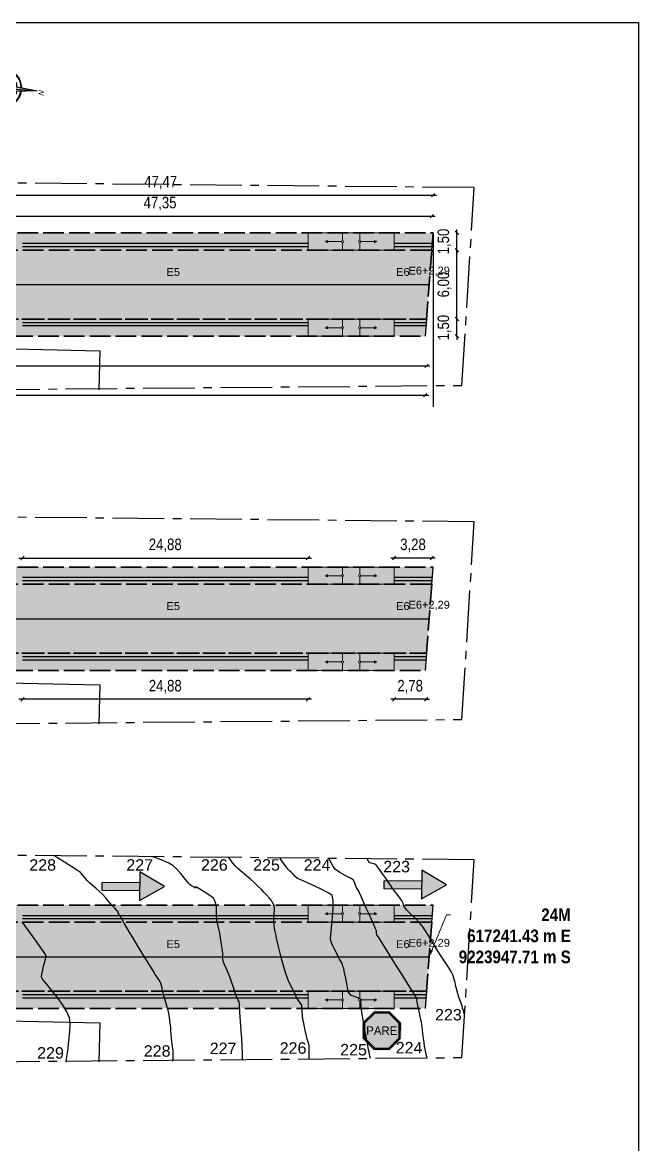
# Model space of a CAD drawing. Header units: feet. Extents: x 203667 to 205527, y 9204857 to 9205156.
# Drawn here: x 205208.8 to 205262.5, y 9205004.1 to 9205101.8 of the extents above; entities that cross this region are included whole.
import ezdxf
from ezdxf import colors
from ezdxf.entities.mleader import LeaderData, LeaderLine
from ezdxf.math import Vec2, Vec3

# ---------------------------------------------------------------- set-up
doc = ezdxf.new("R2010")
doc.units = ezdxf.units.FT
doc.header["$LTSCALE"] = 0.3
doc.header["$MEASUREMENT"] = 0
for name, pattern in [('ACAD_ISO02W100', [15, 12, -3]), ('CENTER2', [1.125, 0.75, -0.125, 0.125, -0.125]), ('CONTINUO', [0])]:
    doc.linetypes.add(name, pattern=pattern)
for name, color, linetype in [('_EIXO PROJETADO', 2, 'Continuous'), ('C-ROAD-CNTR-N', 92, 'Continuous'), ('C1-HM-CURVA_INTERMEDIARIA', 3, 'Continuous'), ('C1-HM-CURVA_MESTRA', 5, 'Continuous'), ('Calçada Projetada', 20, 'Continuous'), ('cotas1', 7, 'Continuous'), ('Edificação Existente', 1, 'Continuous'), ('Estacas', 7, 'CONTINUO'), ('F-HZ-ESTACA', 98, 'Continuous'), ('NORTE', 7, 'Continuous'), ('Pavimento projetado', 51, 'Continuous'), ('SINALIZACAO', 1, 'Continuous'), ('TEXTOS', 7, 'Continuous')]:
    doc.layers.add(name, color=color, linetype=linetype)
for name, color, linetype, lineweight in [('Alvenaria de 1 Vez', 6, 'ACAD_ISO02W100', 35), ('Cotas Acessibilidade', 5, 'Continuous', 25), ('Cotas Calçadas', 7, 'Continuous', 25), ('MEIO FIO PROJETADO', 7, 'ACAD_ISO02W100', 35), ('PENA015', 1, 'Continuous', 15)]:
    doc.layers.add(name, color=color, linetype=linetype, lineweight=lineweight)
doc.styles.add('Arial', font='arial.ttf')
doc.styles.add('COTAS', font='ariblk.ttf', dxfattribs={"width": 0.75})
doc.styles.add('SUPERFRENCH', font='SUF_____.pfb', dxfattribs={"oblique": 15, "height": 2})
doc.styles.add('TARCISIO', font='swissci.ttf')
doc.dimstyles.new('Cota Alvenaria', dxfattribs={"dimtxt": 1, "dimasz": 0.3, "dimexe": 1, "dimexo": 1, "dimgap": 0.5, "dimtad": 1, "dimzin": 4, "dimtxsty": 'TARCISIO', "dimblk": 'OBLIQUE', "dimcen": -2, "dimdle": 0.3, "dimse1": 1, "dimse2": 1, "dimclrd": 256, "dimclre": 256, "dimclrt": 6, "dimadec": 0, "dimazin": 0, "dimtfac": 1, "dimtix": 1, "dimtmove": 0, "dimatfit": 3, "dimldrblk": 'DOT', "dimfxl": 1, "dimlwd": -1, "dimlwe": -1, "dimarcsym": 0})
doc.dimstyles.new('Cota Calçadas', dxfattribs={"dimtxt": 1, "dimasz": 0.3, "dimexe": 1, "dimexo": 1, "dimgap": 0.5, "dimtad": 1, "dimzin": 4, "dimtxsty": 'TARCISIO', "dimblk": 'OBLIQUE', "dimcen": -2, "dimdle": 0.3, "dimse1": 1, "dimse2": 1, "dimclrd": 256, "dimclre": 256, "dimclrt": 256, "dimadec": 0, "dimazin": 0, "dimtfac": 1, "dimtix": 1, "dimtmove": 0, "dimatfit": 3, "dimldrblk": 'DOT', "dimfxl": 1, "dimlwd": -1, "dimlwe": -1, "dimarcsym": 0})
doc.dimstyles.new('Cota Piso Tatil', dxfattribs={"dimtxt": 1, "dimasz": 0.3, "dimexe": 1, "dimexo": 1, "dimgap": 0.5, "dimtad": 1, "dimzin": 4, "dimtxsty": 'TARCISIO', "dimblk": 'OBLIQUE', "dimcen": -2, "dimdle": 0.3, "dimse1": 1, "dimse2": 1, "dimclrd": 256, "dimclre": 256, "dimclrt": 5, "dimadec": 0, "dimazin": 0, "dimtfac": 1, "dimtix": 1, "dimtmove": 0, "dimatfit": 3, "dimldrblk": 'DOT', "dimfxl": 1, "dimlwd": -1, "dimlwe": -1, "dimarcsym": 0})

# ---------------------------------------------------------------- blocks, each defined once
blk = doc.blocks.new('r150')
at = {"linetype": 'Continuous'}
h = blk.add_hatch(color=4, dxfattribs=at)
h.dxf.hatch_style = 1
edge = h.paths.add_edge_path()
edge.add_arc((0, 0.907), 0.1, 180, 270, ccw=False)
edge.add_line((-0.1, 0.907), (-1.3, 0.907))
edge.add_line((-1.3, 0.907), (-1.3, 0.807))
edge.add_line((-1.3, 0.807), (-1.5, 0.907))
edge.add_line((-1.5, 0.907), (-1.3, 1.007))
edge.add_line((-1.3, 1.007), (-1.3, 0.907))
edge.add_line((-1.3, 0.907), (-0.1, 0.907))
edge.add_arc((0, 0.907), 0.1, 90, 180, ccw=False)
edge.add_line((0, 1.007), (0, 1.65))
edge.add_line((0, 1.65), (-3, 1.65))
edge.add_line((-3, 1.65), (-3, 0.15))
edge.add_line((-3, 0.15), (0, 0.15))
edge.add_line((0, 0.15), (0, 0.807))
edge = h.paths.add_edge_path()
edge.add_arc((1.5, 0.907), 0.1, 180, 270, ccw=False)
edge.add_arc((1.5, 0.907), 0.1, 90, 180, ccw=False)
edge.add_line((1.5, 1.007), (1.5, 1.65))
edge.add_line((1.5, 1.65), (0, 1.65))
edge.add_line((0, 1.65), (0, 1.007))
edge.add_arc((0, 0.907), 0.1, 0, 90, ccw=False)
edge.add_arc((0, 0.907), 0.1, -90, 0, ccw=False)
edge.add_line((0, 0.807), (0, 0.15))
edge.add_line((0, 0.15), (1.5, 0.15))
edge.add_line((1.5, 0.15), (1.5, 0.807))
edge = h.paths.add_edge_path()
edge.add_line((4.5, 1.65), (1.5, 1.65))
edge.add_line((1.5, 1.65), (1.5, 1.007))
edge.add_arc((1.5, 0.907), 0.1, 0, 90, ccw=False)
edge.add_line((1.6, 0.907), (2.8, 0.907))
edge.add_line((2.8, 0.907), (2.8, 1.007))
edge.add_line((2.8, 1.007), (3, 0.907))
edge.add_line((3, 0.907), (2.8, 0.807))
edge.add_line((2.8, 0.807), (2.8, 0.907))
edge.add_line((2.8, 0.907), (1.6, 0.907))
edge.add_arc((1.5, 0.907), 0.1, -90, 0, ccw=False)
edge.add_line((1.5, 0.807), (1.5, 0.15))
edge.add_line((1.5, 0.15), (4.5, 0.15))
edge.add_line((4.5, 0.15), (4.5, 1.65))
at = {"layer": 'PENA015', "color": 7}
for points in [[(-3, 0.15), (-3, 1.65)], [(-3, 1.65), (4.5, 1.65)], [(-1.3, 1.007), (-1.5, 0.907), (-1.3, 0.807)], [(-1.3, 0.807), (-1.3, 1.007)], [(0, 1.007), (0, 1.65)], [(1.5, 1.007), (1.5, 1.65)], [(2.8, 0.807), (2.8, 1.007)], [(2.8, 1.007), (3, 0.907), (2.8, 0.807)], [(4.5, 0.15), (4.5, 1.65)], [(-3, 0.15), (4.5, 0.15)], [(-1.5, 0.907), (-0.1, 0.907)], [(0, 0.15), (0, 0.807)], [(1.5, 0.807), (1.5, 0.15)], [(1.6, 0.907), (3, 0.907)]]:
    blk.add_lwpolyline(points, dxfattribs=at)
for centre in [(0, 0.907), (1.5, 0.907)]:
    blk.add_circle(centre, 0.1, dxfattribs=at)
blk = doc.blocks.new('*U61')
at = {"layer": 'NORTE', "color": 252, "linetype": 'Continuous'}
for points in [[(2.264, 2.249), (1.127, 1.112), (1.322, 1.078)], [(0.236, 2.003), (0.962, 1.141), (1.127, 1.112)], [(1.156, 0.948), (1.127, 1.112), (0.244, 0.23)], [(1.127, 1.112), (1.156, 0.948), (2.018, 0.221)]]:
    blk.add_solid(points, dxfattribs=at)
blk = doc.blocks.new('*U62')
at = {"layer": 'NORTE', "color": 252, "linetype": 'Continuous'}
for points in [[(1.022, 1.704), (1.034, 1.355), (1.092, 1.308)], [(0.535, 1.216), (0.922, 1.09), (0.962, 1.141)], [(1.322, 1.078), (1.37, 1.019), (1.718, 1.008)], [(1.156, 0.948), (1.104, 0.907), (1.231, 0.521)]]:
    blk.add_solid(points, dxfattribs=at)
blk = doc.blocks.new('*U63')
at = {"layer": 'NORTE', "linetype": 'Continuous'}
for points in [[(1.494, 1.556), (2.264, 2.249), (1.092, 1.308)], [(1.494, 1.556), (1.127, 1.112), (2.264, 2.249)], [(1.494, 1.556), (1.092, 1.308), (1.127, 1.112)]]:
    blk.add_solid(points, dxfattribs=at)
blk = doc.blocks.new('*U64')
at = {"layer": 'NORTE', "linetype": 'Continuous'}
for points in [[(0.236, 2.003), (1.034, 1.352), (1.034, 1.355)], [(0.236, 2.003), (1.127, 1.112), (1.034, 1.352)], [(1.022, 1.704), (1.092, 1.308), (1.14, 1.346)], [(1.127, 1.112), (0.962, 1.141), (0.244, 0.23)], [(0.535, 1.216), (0.958, 1.142), (0.905, 1.204)], [(1.034, 1.352), (1.127, 1.112), (1.092, 1.308)], [(1.127, 1.112), (1.366, 1.019), (1.322, 1.078)], [(1.127, 1.112), (2.018, 0.221), (1.366, 1.019)], [(1.36, 1.125), (1.322, 1.078), (1.718, 1.008)], [(1.156, 0.943), (1.231, 0.521), (1.219, 0.891)], [(1.366, 1.019), (2.018, 0.221), (1.37, 1.019)]]:
    blk.add_solid(points, dxfattribs=at)
blk = doc.blocks.new('norte01')
at = {"layer": 'NORTE'}
for p, q in [((-0.098, 0.141), (0, 1.26)), ((0, 1.26), (0.114, 0.163)), ((-1.248, 0), (-0.096, 0.137)), ((0, 0), (-1.248, 0)), ((0.114, 0.163), (1.608, 0)), ((-0.098, -0.141), (0, 0)), ((0, -1.26), (-0.098, -0.141)), ((0.114, -0.163), (0, -1.26)), ((1.608, 0), (0.114, -0.163))]:
    blk.add_line(p, q, dxfattribs=at)
for points in [[(0, 1.26), (0, 0), (-0.096, 0.137)], [(-0.161, 0.129), (-0.096, 0.137), (-0.345, 0.492)], [(0.114, 0.163), (0.345, 0.492), (0.104, 0.235)], [(-0.161, -0.129), (-0.096, -0.137), (-0.345, -0.492)], [(0, -1.26), (0, 0), (-0.096, -0.137)], [(0, 0), (1.608, 0), (0.114, -0.163)], [(0.114, -0.163), (0.345, -0.492), (0.104, -0.235)]]:
    blk.add_lwpolyline(points, close=True, dxfattribs=at)
for points in [[(0, 1.26), (0, 0)], [(-1.248, 0), (1.608, 0)], [(-1.248, 0), (1.608, 0)], [(-1.248, 0), (-0.096, -0.137)], [(0, 0), (-0.345, 0.492)], [(-0.345, 0.492), (-0.161, 0.129)], [(-0.345, 0.492), (-0.089, 0.219)], [(0, 0), (0.345, 0.492)], [(0.345, 0.492), (0.104, 0.235)], [(0.345, 0.492), (0.174, 0.156)], [(0, 0), (-0.345, -0.492)], [(-0.345, -0.492), (-0.161, -0.129)], [(-0.345, -0.492), (-0.091, -0.222)], [(0, -1.26), (0, 0)], [(0, 0), (0.345, -0.492)], [(0.345, -0.492), (0.104, -0.235)], [(0.345, -0.492), (0.174, -0.156)]]:
    blk.add_lwpolyline(points, dxfattribs=at)
for radius, start, end in [(0.9, 92.0213, 177.3619), (0.871, 92.2575, 177.0455), (0.697, 94.0924, 174.5827), (0.668, 94.4924, 174.0444), (0.9, 4.9431, 87.6111), (0.871, 5.3202, 87.3318), (0.697, 8.261, 85.1591), (0.668, 8.9053, 84.6848), (0.9, 182.6381, 267.9787), (0.871, 182.9545, 267.7425), (0.697, 185.4173, 265.9076), (0.668, 185.9556, 265.5076), (0.9, 272.3889, 355.0569), (0.871, 272.6682, 354.6798), (0.697, 274.8409, 351.739), (0.668, 275.3152, 351.0947)]:
    blk.add_arc((0, 0), radius, start, end, dxfattribs=at)
at = {"layer": 'NORTE', "color": 254, "linetype": 'Continuous', "rotation": 314.9999999999994}
for name in ['*U61', '*U62']:
    blk.add_blockref(name, (-1.583, 0.01), dxfattribs=at)
at = {"layer": 'NORTE', "linetype": 'Continuous', "rotation": 314.9999999999994}
for name in ['*U64', '*U63']:
    blk.add_blockref(name, (-1.583, 0.01), dxfattribs=at)
at = {"layer": 'NORTE', "style": 'SUPERFRENCH', "oblique": 15}
for s, height, rotation, p in [('O', 0.192, 270, (-0.046, 1.457)), ('SO', 0.12, 225, (-0.459, 0.718)), ('NO', 0.12, 315, (0.361, 0.651)), ('S', 0.192, 270, (-1.445, 0.065)), ('N', 0.24, 270, (1.68, 0.072)), ('NE', 0.12, 225, (0.536, -0.47)), ('SE', 0.12, 315, (-0.588, -0.585)), ('E', 0.192, 270, (-0.055, -1.291))]:
    blk.add_text(s, height=height, rotation=rotation, dxfattribs=at).set_placement(p)
blk = doc.blocks.new('_Oblique')
at = {"layer": 'cotas1', "color": 0, "lineweight": -2}
blk.add_line((-0.5, -0.5), (0.5, 0.5), dxfattribs=at)
blk = doc.blocks.new('*D437')
at = {"layer": 'Cotas Calçadas', "transparency": 16777216}
for p, q in [((205246.68, 9205075.968), (205246.68, 9205076.268)), ((205246.68, 9205074.468), (205246.68, 9205075.968)), ((205246.68, 9205074.468), (205246.68, 9205074.168))]:
    blk.add_line(p, q, dxfattribs=at)
at = {"layer": 'Defpoints', "color": 0, "transparency": 16777216}
for p in [(205243.915, 9205075.968), (205246.68, 9205075.968), (205243.915, 9205074.468)]:
    blk.add_point(p, dxfattribs=at)
at = {"layer": 'Cotas Calçadas', "transparency": 16777216, "xscale": 0.3, "yscale": 0.3, "zscale": 0.3}
for p, rotation in [((205246.68, 9205075.968), 270), ((205246.68, 9205074.468), 90)]:
    blk.add_blockref('_Oblique', p, dxfattribs=dict(at, rotation=rotation))
at = {"layer": 'Cotas Calçadas', "transparency": 16777216, "insert": (205245.585, 9205075.218), "char_height": 1, "attachment_point": 5, "rotation": 90, "style": 'TARCISIO'}
blk.add_mtext('1,50', dxfattribs=at)
blk = doc.blocks.new('_Dot')
at = {"color": 0, "linetype": 'ByBlock', "lineweight": -2}
blk.add_line((-0.5, 0), (-1, 0), dxfattribs=at)
at = {"color": 0, "linetype": 'ByBlock', "const_width": 0.5}
blk.add_lwpolyline([(-0.25, 0, 1), (0.25, 0, 1)], format="xyb", close=True, dxfattribs=at)
blk = doc.blocks.new('*D438')
at = {"layer": 'Cotas Calçadas', "transparency": 16777216}
blk.add_line((205246.68, 9205075.668), (205246.68, 9205082.268), dxfattribs=at)
at = {"layer": 'Defpoints', "color": 0, "transparency": 16777216}
for p in [(205244.03, 9205081.968), (205246.68, 9205081.968), (205244.03, 9205075.968)]:
    blk.add_point(p, dxfattribs=at)
at = {"layer": 'Cotas Calçadas', "transparency": 16777216, "xscale": 0.3, "yscale": 0.3, "zscale": 0.3}
for p, rotation in [((205246.68, 9205081.968), 90), ((205246.68, 9205075.968), 270)]:
    blk.add_blockref('_Oblique', p, dxfattribs=dict(at, rotation=rotation))
at = {"layer": 'Cotas Calçadas', "transparency": 16777216, "insert": (205245.585, 9205078.968), "char_height": 1, "attachment_point": 5, "rotation": 90, "style": 'TARCISIO'}
blk.add_mtext('6,00', dxfattribs=at)
blk = doc.blocks.new('*D439')
at = {"layer": 'Cotas Calçadas', "transparency": 16777216}
for p, q in [((205246.68, 9205083.468), (205246.68, 9205083.768)), ((205246.68, 9205081.968), (205246.68, 9205083.468)), ((205246.68, 9205081.968), (205246.68, 9205081.668))]:
    blk.add_line(p, q, dxfattribs=at)
at = {"layer": 'Defpoints', "color": 0, "transparency": 16777216}
for p in [(205244.491, 9205083.468), (205246.68, 9205083.468), (205244.491, 9205081.968)]:
    blk.add_point(p, dxfattribs=at)
at = {"layer": 'Cotas Calçadas', "transparency": 16777216, "xscale": 0.3, "yscale": 0.3, "zscale": 0.3}
for p, rotation in [((205246.68, 9205083.468), 270), ((205246.68, 9205081.968), 90)]:
    blk.add_blockref('_Oblique', p, dxfattribs=dict(at, rotation=rotation))
at = {"layer": 'Cotas Calçadas', "transparency": 16777216, "insert": (205245.585, 9205082.718), "char_height": 1, "attachment_point": 5, "rotation": 90, "style": 'TARCISIO'}
blk.add_mtext('1,50', dxfattribs=at)
blk = doc.blocks.new('*D230')
at = {"layer": 'Cotas Calçadas', "transparency": 16777216}
blk.add_line((205196.839, 9205084.922), (205244.791, 9205084.922), dxfattribs=at)
at = {"layer": 'Defpoints', "color": 0, "transparency": 16777216}
for p in [(205244.491, 9205084.922), (205197.139, 9205081.968), (205244.491, 9205081.968)]:
    blk.add_point(p, dxfattribs=at)
at = {"layer": 'Cotas Calçadas', "transparency": 16777216, "xscale": 0.3, "yscale": 0.3, "zscale": 0.3, "rotation": 180}
blk.add_blockref('_Oblique', (205197.139, 9205084.922), dxfattribs=at)
at = {"layer": 'Cotas Calçadas', "transparency": 16777216, "xscale": 0.3, "yscale": 0.3, "zscale": 0.3}
blk.add_blockref('_Oblique', (205244.491, 9205084.922), dxfattribs=at)
at = {"layer": 'Cotas Calçadas', "transparency": 16777216, "insert": (205220.815, 9205086.017), "char_height": 1, "attachment_point": 5, "style": 'TARCISIO'}
blk.add_mtext('47,35', dxfattribs=at)
blk = doc.blocks.new('*D232')
at = {"layer": 'Cotas Calçadas', "transparency": 16777216}
blk.add_line((205151.442, 9205071.886), (205244.33, 9205071.886), dxfattribs=at)
at = {"layer": 'Defpoints', "color": 0, "transparency": 16777216}
for p in [(205151.742, 9205075.968), (205244.03, 9205075.968), (205244.03, 9205071.886)]:
    blk.add_point(p, dxfattribs=at)
at = {"layer": 'Cotas Calçadas', "transparency": 16777216, "xscale": 0.3, "yscale": 0.3, "zscale": 0.3, "rotation": 180}
blk.add_blockref('_Oblique', (205151.742, 9205071.886), dxfattribs=at)
at = {"layer": 'Cotas Calçadas', "transparency": 16777216, "xscale": 0.3, "yscale": 0.3, "zscale": 0.3}
blk.add_blockref('_Oblique', (205244.03, 9205071.886), dxfattribs=at)
at = {"layer": 'Cotas Calçadas', "transparency": 16777216, "insert": (205197.886, 9205072.982), "char_height": 1, "attachment_point": 5, "style": 'TARCISIO'}
blk.add_mtext('92,29', dxfattribs=at)
blk = doc.blocks.new('*D452')
at = {"layer": 'Cotas Calçadas', "transparency": 16777216}
blk.add_line((205151.399, 9205069.337), (205244.215, 9205069.337), dxfattribs=at)
at = {"layer": 'Defpoints', "color": 0, "transparency": 16777216}
for p in [(205151.699, 9205074.468), (205243.915, 9205074.468), (205243.915, 9205069.337)]:
    blk.add_point(p, dxfattribs=at)
at = {"layer": 'Cotas Calçadas', "transparency": 16777216, "xscale": 0.3, "yscale": 0.3, "zscale": 0.3, "rotation": 180}
blk.add_blockref('_Oblique', (205151.699, 9205069.337), dxfattribs=at)
at = {"layer": 'Cotas Calçadas', "transparency": 16777216, "xscale": 0.3, "yscale": 0.3, "zscale": 0.3}
blk.add_blockref('_Oblique', (205243.915, 9205069.337), dxfattribs=at)
at = {"layer": 'Cotas Calçadas', "color": 6, "transparency": 16777216, "insert": (205197.807, 9205070.433), "char_height": 1, "attachment_point": 5, "style": 'TARCISIO'}
blk.add_mtext('92,22', dxfattribs=at)
blk = doc.blocks.new('*D233')
at = {"layer": 'Cotas Calçadas', "transparency": 16777216}
blk.add_line((205196.839, 9205086.747), (205244.906, 9205086.747), dxfattribs=at)
at = {"layer": 'Defpoints', "color": 0, "transparency": 16777216}
for p in [(205244.606, 9205086.747), (205197.139, 9205083.468), (205244.606, 9205083.468)]:
    blk.add_point(p, dxfattribs=at)
at = {"layer": 'Cotas Calçadas', "transparency": 16777216, "xscale": 0.3, "yscale": 0.3, "zscale": 0.3, "rotation": 180}
blk.add_blockref('_Oblique', (205197.139, 9205086.747), dxfattribs=at)
at = {"layer": 'Cotas Calçadas', "transparency": 16777216, "xscale": 0.3, "yscale": 0.3, "zscale": 0.3}
blk.add_blockref('_Oblique', (205244.606, 9205086.747), dxfattribs=at)
at = {"layer": 'Cotas Calçadas', "color": 6, "transparency": 16777216, "insert": (205220.873, 9205087.842), "char_height": 1, "attachment_point": 5, "style": 'TARCISIO'}
blk.add_mtext('47,47', dxfattribs=at)
blk = doc.blocks.new('*D236')
at = {"layer": 'Cotas Acessibilidade', "transparency": 16777216}
blk.add_line((205208.529, 9205055.16), (205234.008, 9205055.16), dxfattribs=at)
at = {"layer": 'Defpoints', "color": 0, "transparency": 16777216}
for p in [(205233.708, 9205055.16), (205208.829, 9205053.2, 0), (205233.708, 9205053.2, 0)]:
    blk.add_point(p, dxfattribs=at)
at = {"layer": 'Cotas Acessibilidade', "transparency": 16777216, "xscale": 0.3, "yscale": 0.3, "zscale": 0.3, "rotation": 180}
blk.add_blockref('_Oblique', (205208.829, 9205055.16), dxfattribs=at)
at = {"layer": 'Cotas Acessibilidade', "transparency": 16777216, "xscale": 0.3, "yscale": 0.3, "zscale": 0.3}
blk.add_blockref('_Oblique', (205233.708, 9205055.16), dxfattribs=at)
at = {"layer": 'Cotas Acessibilidade', "color": 5, "transparency": 16777216, "insert": (205221.269, 9205056.256), "char_height": 1, "attachment_point": 5, "style": 'TARCISIO'}
blk.add_mtext('24,88', dxfattribs=at)
blk = doc.blocks.new('*D454')
at = {"layer": 'Cotas Acessibilidade', "transparency": 16777216}
blk.add_line((205244.791, 9205055.16), (205240.908, 9205055.16), dxfattribs=at)
at = {"layer": 'Defpoints', "color": 0, "transparency": 16777216}
for p in [(205241.208, 9205055.16), (205241.208, 9205053.2, 0), (205244.491, 9205053.2, 0)]:
    blk.add_point(p, dxfattribs=at)
at = {"layer": 'Cotas Acessibilidade', "transparency": 16777216, "xscale": 0.3, "yscale": 0.3, "zscale": 0.3, "rotation": 180}
blk.add_blockref('_Oblique', (205241.208, 9205055.16), dxfattribs=at)
at = {"layer": 'Cotas Acessibilidade', "transparency": 16777216, "xscale": 0.3, "yscale": 0.3, "zscale": 0.3}
blk.add_blockref('_Oblique', (205244.491, 9205055.16), dxfattribs=at)
at = {"layer": 'Cotas Acessibilidade', "color": 5, "transparency": 16777216, "insert": (205242.85, 9205056.256), "char_height": 1, "attachment_point": 5, "style": 'TARCISIO'}
blk.add_mtext('3,28', dxfattribs=at)
blk = doc.blocks.new('*D455')
at = {"layer": 'Cotas Acessibilidade', "transparency": 16777216}
for p, q in [((205241.208, 9205042.857), (205240.908, 9205042.857)), ((205243.992, 9205042.857), (205241.208, 9205042.857)), ((205243.992, 9205042.857), (205244.292, 9205042.857))]:
    blk.add_line(p, q, dxfattribs=at)
at = {"layer": 'Defpoints', "color": 0, "transparency": 16777216}
for p in [(205241.208, 9205046.27, 0), (205243.992, 9205046.27), (205241.208, 9205042.857)]:
    blk.add_point(p, dxfattribs=at)
at = {"layer": 'Cotas Acessibilidade', "transparency": 16777216, "xscale": 0.3, "yscale": 0.3, "zscale": 0.3}
for p, rotation in [((205241.208, 9205042.857), 359.9999998849902), ((205243.992, 9205042.857), 179.9999998849903)]:
    blk.add_blockref('_Oblique', p, dxfattribs=dict(at, rotation=rotation))
at = {"layer": 'Cotas Acessibilidade', "color": 5, "transparency": 16777216, "insert": (205242.6, 9205043.953), "char_height": 1, "attachment_point": 5, "rotation": 360, "style": 'TARCISIO'}
blk.add_mtext('2,78', dxfattribs=at)
blk = doc.blocks.new('*D237')
at = {"layer": 'Cotas Acessibilidade', "transparency": 16777216}
blk.add_line((205234.008, 9205042.857), (205208.529, 9205042.857), dxfattribs=at)
at = {"layer": 'Defpoints', "color": 0, "transparency": 16777216}
for p in [(205208.829, 9205046.27, 0), (205233.708, 9205046.27, 0), (205208.829, 9205042.857)]:
    blk.add_point(p, dxfattribs=at)
at = {"layer": 'Cotas Acessibilidade', "transparency": 16777216, "xscale": 0.3, "yscale": 0.3, "zscale": 0.3}
for p, rotation in [((205208.829, 9205042.857), 180.0000000257378), ((205233.708, 9205042.857), 2.573789181781194e-08)]:
    blk.add_blockref('_Oblique', p, dxfattribs=dict(at, rotation=rotation))
at = {"layer": 'Cotas Acessibilidade', "color": 5, "transparency": 16777216, "insert": (205221.269, 9205043.953), "char_height": 1, "attachment_point": 5, "rotation": 0, "style": 'TARCISIO'}
blk.add_mtext('24,88', dxfattribs=at)
blk = doc.blocks.new('A$C0B4D12F7')
at = {"layer": 'SINALIZACAO'}
h = blk.add_hatch(color=4, dxfattribs=at)
h.dxf.hatch_style = 1
h.paths.add_polyline_path([(3.39, 0), (5.64, 1.3), (3.39, 2.6)])
h = blk.add_hatch(color=4, dxfattribs=at)
h.dxf.hatch_style = 1
h.paths.add_polyline_path([(3.39, 1.59), (0, 1.59), (0, 0.87), (3.39, 0.87)])
at = {"layer": 'SINALIZACAO', "color": 4}
for p, q in [((3.39, 1.59), (0, 1.59)), ((0, 0.87), (0, 1.59)), ((3.39, 0.87), (0, 0.87))]:
    blk.add_line(p, q, dxfattribs=at)
blk.add_lwpolyline([(5.64, 1.3), (3.39, 2.6), (3.39, 0)], close=True, dxfattribs=at)
blk = doc.blocks.new('PARE')
at = {"layer": 'SINALIZACAO'}
h = blk.add_hatch(color=256, dxfattribs=at)
h.dxf.hatch_style = 1
h.paths.add_polyline_path([(0.13, 0.331), (-0.138, 0.331), (-0.327, 0.141), (-0.327, -0.126), (-0.138, -0.316), (0.13, -0.316), (0.319, -0.126), (0.319, 0.141)])
h.paths.add_polyline_path([(-0.13, 0.311), (0.122, 0.311), (0.299, 0.133), (0.299, -0.118), (0.122, -0.296), (-0.13, -0.296), (-0.307, -0.118), (-0.307, 0.133)], flags=16)
h.paths.add_polyline_path([(-0.121, 0.291), (0.113, 0.291), (0.279, 0.125), (0.279, -0.11), (0.113, -0.276), (-0.121, -0.276), (-0.287, -0.11), (-0.287, 0.125)], flags=0)
at = {"layer": 'SINALIZACAO', "true_color": 0xffffff}
h = blk.add_hatch(color=7, dxfattribs=at)
h.dxf.hatch_style = 1
h.paths.add_polyline_path([(-0.307, 0.133), (-0.307, -0.118), (-0.13, -0.296), (0.122, -0.296), (0.299, -0.118), (0.299, 0.133), (0.122, 0.311), (-0.13, 0.311)])
h.paths.add_polyline_path([(-0.121, 0.291), (0.113, 0.291), (0.279, 0.125), (0.279, -0.11), (0.113, -0.276), (-0.121, -0.276), (-0.287, -0.11), (-0.287, 0.125)], flags=16)
at = {"layer": 'SINALIZACAO'}
h = blk.add_hatch(color=256, dxfattribs=at)
h.dxf.hatch_style = 1
h.paths.add_polyline_path([(-0.287, -0.11), (-0.121, -0.276), (0.113, -0.276), (0.279, -0.11), (0.279, 0.125), (0.113, 0.291), (-0.121, 0.291), (-0.287, 0.125)])
at = {"layer": 'SINALIZACAO', "color": 7, "true_color": 0xffffff}
for points in [[(-0.13, 0.311), (-0.307, 0.133), (-0.307, -0.118), (-0.13, -0.296), (0.122, -0.296), (0.299, -0.118), (0.299, 0.133), (0.122, 0.311)], [(-0.121, 0.291), (-0.287, 0.125), (-0.287, -0.11), (-0.121, -0.276), (0.113, -0.276), (0.279, -0.11), (0.279, 0.125), (0.113, 0.291)]]:
    blk.add_lwpolyline(points, close=True, dxfattribs=at)
at = {"layer": 'SINALIZACAO', "color": 7, "true_color": 0xffffff, "insert": (-0.004, 0.008), "char_height": 0.14, "attachment_point": 5}
blk.add_mtext_dynamic_manual_height_columns('\\pxqc;PARE', width=0.56672, gutter_width=0.5, heights=[0.234], dxfattribs=at)

msp = doc.modelspace()

# ---------------------------------------------------------------- hatches: boundary and pattern name
at = {"layer": 'Calçada Projetada'}
h = msp.add_hatch(color=256, dxfattribs=at)
h.dxf.hatch_style = 1
h.paths.add_polyline_path([(205244.491, 9205081.968), (205244.606, 9205083.468), (205197.139, 9205083.468), (205197.076, 9205083.203), (205197.076, 9205081.968)])
h = msp.add_hatch(color=256, dxfattribs=at)
h.dxf.hatch_style = 1
h.paths.add_polyline_path([(205243.915, 9205074.468), (205244.03, 9205075.968), (205151.742, 9205075.968), (205151.742, 9205075.148), (205151.699, 9205074.468)])
h = msp.add_hatch(color=256, dxfattribs=at)
h.dxf.hatch_style = 1
h.paths.add_polyline_path([(205244.491, 9205052.875), (205244.606, 9205054.375), (205197.139, 9205054.375), (205197.076, 9205054.11), (205197.076, 9205052.875)])
h = msp.add_hatch(color=256, dxfattribs=at)
h.dxf.hatch_style = 1
h.paths.add_polyline_path([(205243.915, 9205045.375), (205244.03, 9205046.875), (205151.742, 9205046.875), (205151.742, 9205046.055), (205151.699, 9205045.375)])
h = msp.add_hatch(color=256, dxfattribs=at)
h.dxf.hatch_style = 1
h.paths.add_polyline_path([(205244.491, 9205023.44), (205244.606, 9205024.94), (205197.139, 9205024.94), (205197.076, 9205024.675), (205197.076, 9205023.44)])
h = msp.add_hatch(color=256, dxfattribs=at)
h.dxf.hatch_style = 1
h.paths.add_polyline_path([(205243.915, 9205015.94), (205244.03, 9205017.44), (205151.742, 9205017.44), (205151.742, 9205016.62), (205151.699, 9205015.94)])
at = {"layer": 'Pavimento projetado', "lineweight": 20}
h = msp.add_hatch(color=256, dxfattribs=at)
h.dxf.hatch_style = 1
h.paths.add_polyline_path([(205244.03, 9205075.968), (205244.261, 9205078.968), (205121.968, 9205078.968), (205121.798, 9205077.661, 0.452607), (205123.285, 9205075.968)])
h.paths.add_polyline_path([(205244.261, 9205078.968), (205244.491, 9205081.968), (205130.116, 9205081.968), (205122.358, 9205081.968), (205121.968, 9205078.968)])
h = msp.add_hatch(color=256, dxfattribs=at)
h.dxf.hatch_style = 1
h.paths.add_polyline_path([(205244.03, 9205046.875), (205244.261, 9205049.875), (205121.968, 9205049.875), (205121.798, 9205048.568, 0.452607), (205123.285, 9205046.875)])
h.paths.add_polyline_path([(205244.261, 9205049.875), (205244.491, 9205052.875), (205130.116, 9205052.875), (205122.358, 9205052.875), (205121.968, 9205049.875)])
h = msp.add_hatch(color=256, dxfattribs=at)
h.dxf.hatch_style = 1
h.paths.add_polyline_path([(205244.03, 9205017.44), (205244.261, 9205020.44), (205121.968, 9205020.44), (205121.798, 9205019.133, 0.452607), (205123.285, 9205017.44)])
h.paths.add_polyline_path([(205244.261, 9205020.44), (205244.491, 9205023.44), (205130.116, 9205023.44), (205122.358, 9205023.44), (205121.968, 9205020.44)])

# ---------------------------------------------------------------- linework, layer by layer
at = {"layer": '_EIXO PROJETADO', "linetype": 'CENTER2', "ltscale": 20}
for points in [[(205247.117, 9205070.195), (205248.181, 9205087.409), (205161.733, 9205088.261), (205120.37, 9205089.451), (205118.095, 9205069.049)], [(205247.117, 9205041.102), (205248.181, 9205058.316), (205161.733, 9205059.168), (205120.37, 9205060.358), (205118.095, 9205039.956)], [(205247.117, 9205011.667), (205248.181, 9205028.881), (205161.733, 9205029.733), (205120.37, 9205030.923), (205118.095, 9205010.521)]]:
    msp.add_lwpolyline(points, close=True, dxfattribs=at)
at = {"layer": 'Alvenaria de 1 Vez', "ltscale": 0.5}
for points in [[(205197.139, 9205083.468), (205244.606, 9205083.468)], [(205151.699, 9205074.468), (205243.915, 9205074.468)], [(205197.139, 9205054.375), (205244.606, 9205054.375)], [(205151.699, 9205045.375), (205243.915, 9205045.375)], [(205197.139, 9205024.94), (205244.606, 9205024.94)], [(205151.699, 9205015.94), (205243.915, 9205015.94)]]:
    msp.add_lwpolyline(points, dxfattribs=at)
at = {"layer": 'C-ROAD-CNTR-N', "color": 98, "linetype": 'Continuous', "lineweight": -3, "flags": 128}
for points in [[(205121.968, 9205078.968), (205244.261, 9205078.968)], [(205121.968, 9205078.968), (205244.261, 9205078.968)], [(205121.968, 9205049.875), (205244.261, 9205049.875)], [(205121.968, 9205020.44), (205244.261, 9205020.44)]]:
    msp.add_lwpolyline(points, dxfattribs=at)
at = {"layer": 'C1-HM-CURVA_INTERMEDIARIA', "linetype": 'Continuous', "lineweight": -3, "flags": 128}
for points, elevation in [([(205221.893, 9205011.364), (205221.965, 9205011.463), (205221.971, 9205011.56), (205221.971, 9205011.658), (205221.967, 9205011.783), (205221.96, 9205012.01), (205221.949, 9205012.212), (205221.923, 9205012.454), (205221.881, 9205012.795), (205221.847, 9205013.096), (205221.823, 9205013.367), (205221.793, 9205013.741), (205221.766, 9205014.09), (205221.749, 9205014.289), (205221.725, 9205014.493), (205221.698, 9205014.695), (205221.673, 9205014.872), (205221.626, 9205015.178), (205221.571, 9205015.515), (205221.517, 9205015.79), (205221.445, 9205016.058), (205221.348, 9205016.381), (205221.257, 9205016.668), (205221.207, 9205016.83), (205221.158, 9205017.005), (205221.112, 9205017.179), (205221.063, 9205017.421), (205220.979, 9205017.814), (205220.884, 9205018.14), (205220.745, 9205018.39), (205220.559, 9205018.664), (205220.396, 9205018.905), (205220.208, 9205019.213), (205219.829, 9205019.835), (205219.35, 9205020.624), (205218.858, 9205021.434), (205218.444, 9205022.117), (205218.197, 9205022.527), (205217.991, 9205022.874), (205217.731, 9205023.312), (205217.476, 9205023.745), (205217.279, 9205024.079), (205217.199, 9205024.218), (205217.181, 9205024.288), (205217.162, 9205024.358), (205217.076, 9205024.451), (205216.902, 9205024.631), (205216.749, 9205024.793), (205216.593, 9205024.977), (205216.336, 9205025.285), (205216.048, 9205025.622), (205215.801, 9205025.893), (205215.54, 9205026.133), (205215.214, 9205026.411), (205214.897, 9205026.68), (205214.663, 9205026.89), (205214.479, 9205027.092), (205214.274, 9205027.336), (205214.066, 9205027.576), (205213.874, 9205027.767), (205213.622, 9205027.945), (205213.131, 9205028.267), (205212.488, 9205028.68), (205211.785, 9205029.127), (205211.604, 9205029.242)], 228), ([(205228.008, 9205011.437), (205227.996, 9205012.068), (205227.979, 9205012.565), (205227.97, 9205012.772), (205227.967, 9205012.901), (205227.964, 9205013.002), (205227.948, 9205013.064), (205227.931, 9205013.321), (205227.888, 9205013.96), (205227.832, 9205014.792), (205227.775, 9205015.626), (205227.73, 9205016.273), (205227.708, 9205016.542), (205227.645, 9205016.631), (205227.579, 9205016.718), (205227.515, 9205016.901), (205227.373, 9205017.321), (205227.195, 9205017.847), (205227.022, 9205018.348), (205226.898, 9205018.693), (205226.751, 9205019.042), (205226.564, 9205019.459), (205226.398, 9205019.837), (205226.311, 9205020.067), (205226.292, 9205020.265), (205226.291, 9205020.495), (205226.286, 9205020.697), (205226.246, 9205020.996), (205226.17, 9205021.518), (205226.084, 9205022.078), (205226.015, 9205022.492), (205225.945, 9205022.831), (205225.853, 9205023.233), (205225.769, 9205023.612), (205225.723, 9205023.879), (205225.726, 9205024.184), (205225.747, 9205024.532), (205225.742, 9205024.807), (205225.685, 9205025.051), (205225.59, 9205025.323), (205225.473, 9205025.536), (205225.266, 9205025.698), (205224.878, 9205025.954), (205224.44, 9205026.227), (205224.14, 9205026.409), (205223.988, 9205026.5), (205223.937, 9205026.529), (205223.93, 9205026.533), (205223.928, 9205026.529), (205223.924, 9205026.508), (205223.917, 9205026.459), (205223.908, 9205026.418), (205223.788, 9205026.489), (205223.565, 9205026.626), (205223.431, 9205026.711), (205223.356, 9205026.781), (205223.283, 9205026.853), (205223.176, 9205026.992), (205222.924, 9205027.314), (205222.591, 9205027.72), (205222.241, 9205028.111), (205221.939, 9205028.387), (205221.573, 9205028.593), (205221.065, 9205028.816), (205220.532, 9205029.025), (205220.177, 9205029.157)], 227), ([(205233.805, 9205011.507), (205233.806, 9205011.713), (205233.804, 9205012.362), (205233.796, 9205012.677), (205233.734, 9205012.957), (205233.64, 9205013.273), (205233.562, 9205013.552), (205233.491, 9205013.867), (205233.391, 9205014.336), (205233.301, 9205014.768), (205233.258, 9205014.974), (205233.241, 9205015.084), (205233.226, 9205015.194), (205233.218, 9205015.357), (205233.202, 9205015.685), (205233.181, 9205016.023), (205233.157, 9205016.219), (205233.059, 9205016.393), (205232.943, 9205016.554), (205232.826, 9205016.71), (205232.727, 9205016.849), (205232.678, 9205016.986), (205232.632, 9205017.125), (205232.538, 9205017.303), (205232.346, 9205017.661), (205232.132, 9205018.072), (205231.972, 9205018.41), (205231.857, 9205018.715), (205231.738, 9205019.076), (205231.627, 9205019.44), (205231.536, 9205019.754), (205231.435, 9205020.141), (205231.28, 9205020.762), (205231.112, 9205021.454), (205230.969, 9205022.054), (205230.891, 9205022.401), (205230.845, 9205022.642), (205230.798, 9205022.924), (205230.757, 9205023.206), (205230.733, 9205023.45), (205230.739, 9205023.752), (205230.764, 9205024.155), (205230.786, 9205024.535), (205230.782, 9205024.769), (205230.721, 9205024.957), (205230.624, 9205025.166), (205230.523, 9205025.34), (205230.352, 9205025.55), (205230.094, 9205025.832), (205229.861, 9205026.076), (205229.645, 9205026.29), (205229.327, 9205026.598), (205228.983, 9205026.926), (205228.692, 9205027.197), (205228.376, 9205027.47), (205227.978, 9205027.805), (205227.6, 9205028.128), (205227.348, 9205028.366), (205227.163, 9205028.596), (205226.953, 9205028.889), (205226.816, 9205029.092)], 226), ([(205244.071, 9205011.63), (205244.03, 9205011.817), (205243.967, 9205012.102), (205243.906, 9205012.394), (205243.858, 9205012.644), (205243.812, 9205012.967), (205243.743, 9205013.494), (205243.67, 9205014.073), (205243.609, 9205014.554), (205243.579, 9205014.784), (205243.543, 9205014.955), (205243.506, 9205015.125), (205243.447, 9205015.41), (205243.336, 9205015.949), (205243.227, 9205016.475), (205243.177, 9205016.719), (205243.155, 9205016.795), (205243.136, 9205016.861), (205243.123, 9205016.913), (205243.094, 9205016.959), (205243.062, 9205017.009), (205242.99, 9205017.125), (205242.826, 9205017.389), (205242.633, 9205017.698), (205242.477, 9205017.949), (205242.276, 9205018.269), (205241.865, 9205018.921), (205241.331, 9205019.768), (205240.761, 9205020.673), (205240.243, 9205021.499), (205239.863, 9205022.109), (205239.709, 9205022.365), (205239.683, 9205022.525), (205239.661, 9205022.686), (205239.589, 9205022.868), (205239.464, 9205023.159), (205239.35, 9205023.416), (205239.233, 9205023.678), (205239.024, 9205024.143), (205238.783, 9205024.677), (205238.571, 9205025.146), (205238.45, 9205025.417), (205238.33, 9205025.699), (205238.196, 9205026.017), (205238.106, 9205026.214), (205237.995, 9205026.361), (205237.887, 9205026.509), (205237.828, 9205026.684), (205237.746, 9205026.946), (205237.643, 9205027.152), (205237.401, 9205027.299), (205236.953, 9205027.519), (205236.466, 9205027.774), (205236.107, 9205028.028), (205235.896, 9205028.312), (205235.663, 9205028.724), (205235.519, 9205029.006)], 224), ([(205247.347, 9205015.387), (205247.238, 9205015.753), (205247.174, 9205015.969), (205247.124, 9205016.139), (205247.073, 9205016.308), (205246.988, 9205016.553), (205246.854, 9205016.938), (205246.762, 9205017.205), (205246.718, 9205017.352), (205246.671, 9205017.52), (205246.63, 9205017.668), (205246.586, 9205017.865), (205246.513, 9205018.2), (205246.421, 9205018.568), (205246.324, 9205018.863), (205246.162, 9205019.157), (205245.875, 9205019.619), (205245.529, 9205020.155), (205245.193, 9205020.671), (205244.934, 9205021.074), (205244.715, 9205021.436), (205244.465, 9205021.86), (205244.201, 9205022.301), (205243.941, 9205022.712), (205243.705, 9205023.049), (205243.412, 9205023.388), (205243.029, 9205023.79), (205242.637, 9205024.186), (205242.318, 9205024.509), (205242.156, 9205024.689), (205242.066, 9205024.874), (205241.982, 9205025.098), (205241.898, 9205025.287), (205241.767, 9205025.476), (205241.548, 9205025.768), (205241.307, 9205026.085), (205241.108, 9205026.351), (205240.885, 9205026.672), (205240.528, 9205027.192), (205240.132, 9205027.764), (205239.796, 9205028.237), (205239.613, 9205028.465), (205239.436, 9205028.535), (205239.214, 9205028.586), (205239.043, 9205028.66), (205238.886, 9205028.902), (205238.847, 9205028.973)], 223), ([(205212.632, 9205011.253), (205212.675, 9205011.543), (205212.777, 9205012.265), (205212.878, 9205013.084), (205212.952, 9205013.901), (205212.975, 9205014.617), (205212.921, 9205015.13), (205212.695, 9205015.651), (205212.308, 9205016.273), (205211.845, 9205016.916), (205211.394, 9205017.496), (205211.041, 9205017.932), (205210.872, 9205018.142), (205210.74, 9205018.302), (205210.591, 9205018.485), (205210.501, 9205018.654), (205210.517, 9205018.923), (205210.595, 9205019.306), (205210.667, 9205019.627), (205210.751, 9205019.913), (205210.85, 9205020.236), (205210.885, 9205020.484), (205210.804, 9205020.686), (205210.661, 9205020.909), (205210.528, 9205021.1), (205210.385, 9205021.302), (205210.103, 9205021.694), (205209.741, 9205022.193), (205209.363, 9205022.715), (205209.03, 9205023.177), (205208.804, 9205023.497)], 229)]:
    msp.add_lwpolyline(points, dxfattribs=dict(at, elevation=elevation))
at = {"layer": 'C1-HM-CURVA_MESTRA', "linetype": 'Continuous', "lineweight": -3, "elevation": 225, "flags": 128}
msp.add_lwpolyline([(205239.141, 9205011.571), (205239.136, 9205011.593), (205239.1, 9205011.783), (205239.065, 9205011.971), (205239.024, 9205012.154), (205238.983, 9205012.336), (205238.946, 9205012.535), (205238.88, 9205012.894), (205238.809, 9205013.283), (205238.757, 9205013.567), (205238.69, 9205013.913), (205238.614, 9205014.3), (205238.574, 9205014.506), (205238.558, 9205014.619), (205238.543, 9205014.732), (205238.508, 9205014.955), (205238.436, 9205015.408), (205238.365, 9205015.857), (205238.331, 9205016.07), (205238.329, 9205016.166), (205238.328, 9205016.246), (205238.304, 9205016.317), (205238.312, 9205016.482), (205238.322, 9205016.646), (205238.364, 9205016.696), (205238.269, 9205016.763), (205238.134, 9205016.849), (205237.956, 9205016.909), (205237.667, 9205017.003), (205237.474, 9205017.081), (205237.345, 9205017.211), (205237.244, 9205017.364), (205237.185, 9205017.605), (205237.078, 9205018.105), (205236.958, 9205018.69), (205236.858, 9205019.183), (205236.811, 9205019.408), (205236.766, 9205019.544), (205236.727, 9205019.658), (205236.71, 9205019.743), (205236.691, 9205019.828), (205236.614, 9205019.968), (205236.462, 9205020.237), (205236.33, 9205020.479), (205236.204, 9205020.723), (205236.016, 9205021.097), (205235.839, 9205021.456), (205235.746, 9205021.656), (205235.69, 9205021.843), (205235.656, 9205022.034), (205235.679, 9205022.359), (205235.738, 9205022.976), (205235.798, 9205023.575), (205235.825, 9205023.849), (205235.828, 9205023.906), (205235.83, 9205023.964), (205235.858, 9205024.201), (205235.905, 9205024.74), (205235.91, 9205025.342), (205235.816, 9205025.769), (205235.529, 9205025.992), (205234.975, 9205026.284), (205234.29, 9205026.601), (205233.609, 9205026.9), (205233.068, 9205027.134), (205232.802, 9205027.261), (205232.597, 9205027.439), (205232.38, 9205027.657), (205232.244, 9205027.795), (205232.119, 9205027.9), (205231.999, 9205028.009), (205231.826, 9205028.241), (205231.457, 9205028.748), (205231.241, 9205029.048)], dxfattribs=at)
at = {"layer": 'Calçada Projetada'}
for p, q in [((205244.491, 9205081.968), (205244.606, 9205083.468)), ((205244.03, 9205075.968), (205243.915, 9205074.468)), ((205244.491, 9205052.875), (205244.606, 9205054.375)), ((205244.03, 9205046.875), (205243.915, 9205045.375)), ((205244.491, 9205023.44), (205244.606, 9205024.94)), ((205244.03, 9205017.44), (205243.915, 9205015.94))]:
    msp.add_line(p, q, dxfattribs=at)
at = {"layer": 'Cotas Acessibilidade', "color": 5}
for p, q in [((205208.829, 9205082.573, 0), (205233.708, 9205082.573, 0)), ((205241.208, 9205082.573, 0), (205244.491, 9205082.573, 0)), ((205208.829, 9205082.293, 0), (205233.708, 9205082.293, 0)), ((205241.208, 9205082.293, 0), (205244.491, 9205082.293, 0)), ((205233.708, 9205075.643, 0), (205208.829, 9205075.643, 0)), ((205233.708, 9205075.363, 0), (205208.829, 9205075.363, 0)), ((205243.992, 9205075.643), (205241.208, 9205075.643)), ((205243.992, 9205075.363), (205241.208, 9205075.363)), ((205208.829, 9205053.48, 0), (205233.708, 9205053.48, 0)), ((205208.829, 9205053.2, 0), (205233.708, 9205053.2, 0)), ((205241.208, 9205053.48, 0), (205244.491, 9205053.48, 0)), ((205241.208, 9205053.2, 0), (205244.491, 9205053.2, 0)), ((205233.708, 9205046.55, 0), (205208.829, 9205046.55, 0)), ((205243.992, 9205046.55), (205241.208, 9205046.55)), ((205233.708, 9205046.27, 0), (205208.829, 9205046.27, 0)), ((205243.992, 9205046.27), (205241.208, 9205046.27)), ((205208.829, 9205024.045, 0), (205233.708, 9205024.045, 0)), ((205241.208, 9205024.045, 0), (205244.491, 9205024.045, 0)), ((205208.829, 9205023.765, 0), (205233.708, 9205023.765, 0)), ((205241.208, 9205023.765, 0), (205244.491, 9205023.765, 0)), ((205233.708, 9205017.115, 0), (205208.829, 9205017.115, 0)), ((205243.992, 9205017.115), (205241.208, 9205017.115)), ((205233.708, 9205016.835, 0), (205208.829, 9205016.835, 0)), ((205243.992, 9205016.835), (205241.208, 9205016.835))]:
    msp.add_line(p, q, dxfattribs=at)
at = {"layer": 'Cotas Calçadas'}
msp.add_line((205244.606, 9205083.468), (205244.606, 9205068.322), dxfattribs=at)
msp.add_lwpolyline([(205102.545, 9205101.793), (205262.499, 9205101.793), (205262.499, 9204907.33), (205102.545, 9204907.33)], close=True, dxfattribs=at)
at = {"layer": 'Edificação Existente', "color": 1}
for points in [[(205199.317, 9205069.621), (205199.407, 9205073.574), (205215.574, 9205073.208), (205215.498, 9205069.815)], [(205199.317, 9205069.621), (205199.407, 9205073.574), (205215.574, 9205073.208), (205215.498, 9205069.815)], [(205199.317, 9205040.528), (205199.407, 9205044.481), (205215.574, 9205044.115), (205215.498, 9205040.722)], [(205199.317, 9205040.528), (205199.407, 9205044.481), (205215.574, 9205044.115), (205215.498, 9205040.722)], [(205199.317, 9205011.093), (205199.407, 9205015.046), (205215.574, 9205014.68), (205215.498, 9205011.287)], [(205199.317, 9205011.093), (205199.407, 9205015.046), (205215.574, 9205014.68), (205215.498, 9205011.287)]]:
    msp.add_lwpolyline(points, dxfattribs=at)
at = {"layer": 'MEIO FIO PROJETADO', "color": 1, "ltscale": 0.5}
for p, q in [((205244.491, 9205081.968), (205244.03, 9205075.968)), ((205244.491, 9205052.875), (205244.03, 9205046.875)), ((205244.491, 9205023.44), (205244.03, 9205017.44))]:
    msp.add_line(p, q, dxfattribs=at)
at = {"layer": 'MEIO FIO PROJETADO', "ltscale": 0.5}
for points in [[(205123.319, 9205089.366), (205121.798, 9205077.661, 0.452607), (205123.285, 9205075.968), (205244.03, 9205075.968)], [(205129.323, 9205089.002), (205128.628, 9205083.661, 0.452607), (205130.116, 9205081.968), (205244.491, 9205081.968)], [(205123.319, 9205060.274), (205121.798, 9205048.568, 0.452607), (205123.285, 9205046.875), (205244.03, 9205046.875)], [(205129.323, 9205059.909), (205128.628, 9205054.568, 0.452607), (205130.116, 9205052.875), (205244.491, 9205052.875)], [(205123.319, 9205030.838), (205121.798, 9205019.133, 0.452607), (205123.285, 9205017.44), (205244.03, 9205017.44)], [(205129.323, 9205030.474), (205128.628, 9205025.133, 0.452607), (205130.116, 9205023.44), (205244.491, 9205023.44)]]:
    msp.add_lwpolyline(points, format="xyb", dxfattribs=at)
for points in [[(205123.447, 9205075.968), (205244.03, 9205075.968)], [(205123.447, 9205046.875), (205244.03, 9205046.875)], [(205123.447, 9205017.44), (205244.03, 9205017.44)]]:
    msp.add_lwpolyline(points, dxfattribs=at)

# ---------------------------------------------------------------- block references
at = {"color": 0, "xscale": 1.910569547249985, "yscale": 1.910569547249985, "zscale": 1.910569547249985, "rotation": 355.6095796483909}
msp.add_blockref('norte01', (205207.046, 9205096.084), dxfattribs=at)
at = {"layer": 'Estacas', "xscale": 0.9639661851663491, "yscale": 0.9639661851663491, "zscale": 0.9639661851663491, "rotation": 359.3949512521692}
for p in [(205215.767, 9205025.37, 0), (205240.332, 9205025.514, 0)]:
    msp.add_blockref('A$C0B4D12F7', p, dxfattribs=at)
at = {"layer": 'SINALIZACAO', "extrusion": (5.26631e-16, 0.000126738, 1), "rotation": 179.9999999997619}
for p in [(205238.208, 9205083.544, 1166.637), (205238.208, 9205076.044, 1166.636), (205238.208, 9205054.451, 1166.633), (205238.208, 9205046.951, 1166.632), (205238.208, 9205025.016, 1166.629), (205238.208, 9205017.516, 1166.628)]:
    msp.add_blockref('r150', p, dxfattribs=at)
at = {"layer": 'SINALIZACAO', "color": 0, "xscale": 5.326421147977181, "yscale": 5.326421147977181, "zscale": 5.326421147977181, "rotation": 359.5885259408725}
msp.add_blockref('PARE', (205240.152, 9205013.97), dxfattribs=at)

# ---------------------------------------------------------------- texts
at = {"layer": 'C1-HM-CURVA_INTERMEDIARIA', "linetype": 'Continuous', "lineweight": -3, "style": 'Arial'}
for s, p in [('228', (205209.428, 9205027.935)), ('227', (205217.876, 9205027.935)), ('226', (205224.38, 9205027.935)), ('224', (205233.329, 9205027.935)), ('223', (205240.259, 9205027.789)), ('223', (205244.77, 9205014.897)), ('229', (205210.11, 9205011.573)), ('228', (205219.398, 9205011.738)), ('227', (205225.143, 9205011.966)), ('226', (205231.239, 9205011.996)), ('224', (205241.344, 9205012.025))]:
    msp.add_text(s, height=1, dxfattribs=at).set_placement(p)
at = {"layer": 'C1-HM-CURVA_MESTRA', "linetype": 'Continuous', "lineweight": -3, "style": 'Arial'}
for p in [(205228.925, 9205027.935), (205236.506, 9205011.851)]:
    msp.add_text('225', height=1, dxfattribs=at).set_placement(p)
at = {"layer": 'F-HZ-ESTACA', "color": 98, "linetype": 'Continuous', "lineweight": -3, "char_height": 0.6858, "attachment_point": 8, "style": 'Arial'}
for s, insert in [('{\\fArial|b0|i0|c0|p2;E5}', (205221.968, 9205079.715)), ('{\\fArial|b0|i0|c0|p2;E6}', (205241.968, 9205079.715)), ('E6+2,29', (205244.261, 9205079.715)), ('{\\fArial|b0|i0|c0|p2;E5}', (205221.968, 9205050.622)), ('{\\fArial|b0|i0|c0|p2;E6}', (205241.968, 9205050.622)), ('E6+2,29', (205244.261, 9205050.622)), ('E6+2,29', (205244.261, 9205021.187)), ('{\\fArial|b0|i0|c0|p2;E5}', (205221.968, 9205021.187)), ('{\\fArial|b0|i0|c0|p2;E6}', (205241.968, 9205021.187))]:
    msp.add_mtext(s, dxfattribs=dict(at, insert=insert))

# ---------------------------------------------------------------- dimensions: what is measured, and where the dimension line sits
at = {"layer": 'Cotas Acessibilidade'}
for p1, p2, distance, picture, middle in [((205208.829, 9205053.2, 0), (205233.708, 9205053.2, 0), 1.96, '*D236', (205221.269, 9205056.256)), ((205244.491, 9205053.2, 0), (205241.208, 9205053.2, 0), -1.96, '*D454', (205242.85, 9205056.256)), ((205233.708, 9205046.27, 0), (205208.829, 9205046.27, 0), 3.413, '*D237', (205221.269, 9205043.953)), ((205243.992, 9205046.27), (205241.208, 9205046.27, 0), 3.413, '*D455', (205242.6, 9205043.953))]:
    dim = msp.add_aligned_dim(p1=p1, p2=p2, distance=distance, dimstyle='Cota Piso Tatil', dxfattribs=at)
    dim.commit()
    dim.dimension.update_dxf_attribs({"geometry": picture, "text_midpoint": middle})
at = {"layer": 'Cotas Calçadas'}
for p1, p2, distance, dimstyle, picture, middle in [((205197.139, 9205083.468), (205244.606, 9205083.468), 3.279, 'Cota Alvenaria', '*D233', (205220.873, 9205087.842)), ((205197.139, 9205081.968), (205244.491, 9205081.968), 2.954, 'Cota Calçadas', '*D230', (205220.815, 9205086.017)), ((205244.491, 9205081.968), (205244.491, 9205083.468), -2.189, 'Cota Calçadas', '*D439', (205245.585, 9205082.718)), ((205244.03, 9205075.968), (205244.03, 9205081.968), -2.649, 'Cota Calçadas', '*D438', (205245.585, 9205078.968)), ((205151.742, 9205075.968), (205244.03, 9205075.968), -4.082, 'Cota Calçadas', '*D232', (205197.886, 9205072.982)), ((205243.915, 9205074.468), (205243.915, 9205075.968), -2.765, 'Cota Calçadas', '*D437', (205245.585, 9205075.218)), ((205151.699, 9205074.468), (205243.915, 9205074.468), -5.131, 'Cota Alvenaria', '*D452', (205197.807, 9205070.433))]:
    dim = msp.add_aligned_dim(p1=p1, p2=p2, distance=distance, dimstyle=dimstyle, dxfattribs=at)
    dim.commit()
    dim.dimension.update_dxf_attribs({"geometry": picture, "text_midpoint": middle})

# ---------------------------------------------------------------- leaders
at = {"layer": 'TEXTOS', "color": 1}
ml = msp.add_multileader_mtext('Standard', dxfattribs=at)
ml.set_content('24M \\P617241.43 m E 9223947.71 m S', color=1, style='COTAS')
ml.set_leader_properties(color=256, linetype='ByLayer', lineweight=0)
ml.build(insert=Vec2(0, 0))
ml.multileader.update_dxf_attribs({"text_right_attachment_type": 6, "dogleg_length": 0.36, "arrow_head_size": 0.6})
ctx = ml.context
ctx.base_point, ctx.char_height, ctx.arrow_head_size, ctx.landing_gap_size, ctx.plane_origin = Vec3(205246.121, 9205024.088), 1.1, 0.6, 0.5, Vec3(205261.16, 9205047.748)
ctx.right_attachment, ctx.text_align_type = 6, 2
notes = []
notes.append((ctx, [(0, (1, 1, 0), (205245.761, 9205024.088), (1, 0), 0.36, [(0, [(205244.261, 9205020.44)], 0, [])])]))
ctx.mtext.insert, ctx.mtext.width, ctx.mtext.alignment, ctx.mtext.flow_direction = Vec3(205256.593, 9205024.648), 15.74927, 3, 5
for ctx, leaders in notes:
    for number, flags, end, landing, length, lines in leaders:
        leader = LeaderData()
        leader.index, (leader.has_last_leader_line, leader.has_dogleg_vector, leader.attachment_direction) = number, flags
        leader.last_leader_point, leader.dogleg_vector, leader.dogleg_length = Vec3(end), Vec3(landing), length
        for number, points, colour, breaks in lines:
            line = LeaderLine()
            line.index, line.vertices, line.color, line.breaks = number, Vec3.list(points), colors.encode_raw_color(colour), breaks
            leader.lines.append(line)
        ctx.leaders.append(leader)

doc.saveas('drawing.dxf')
